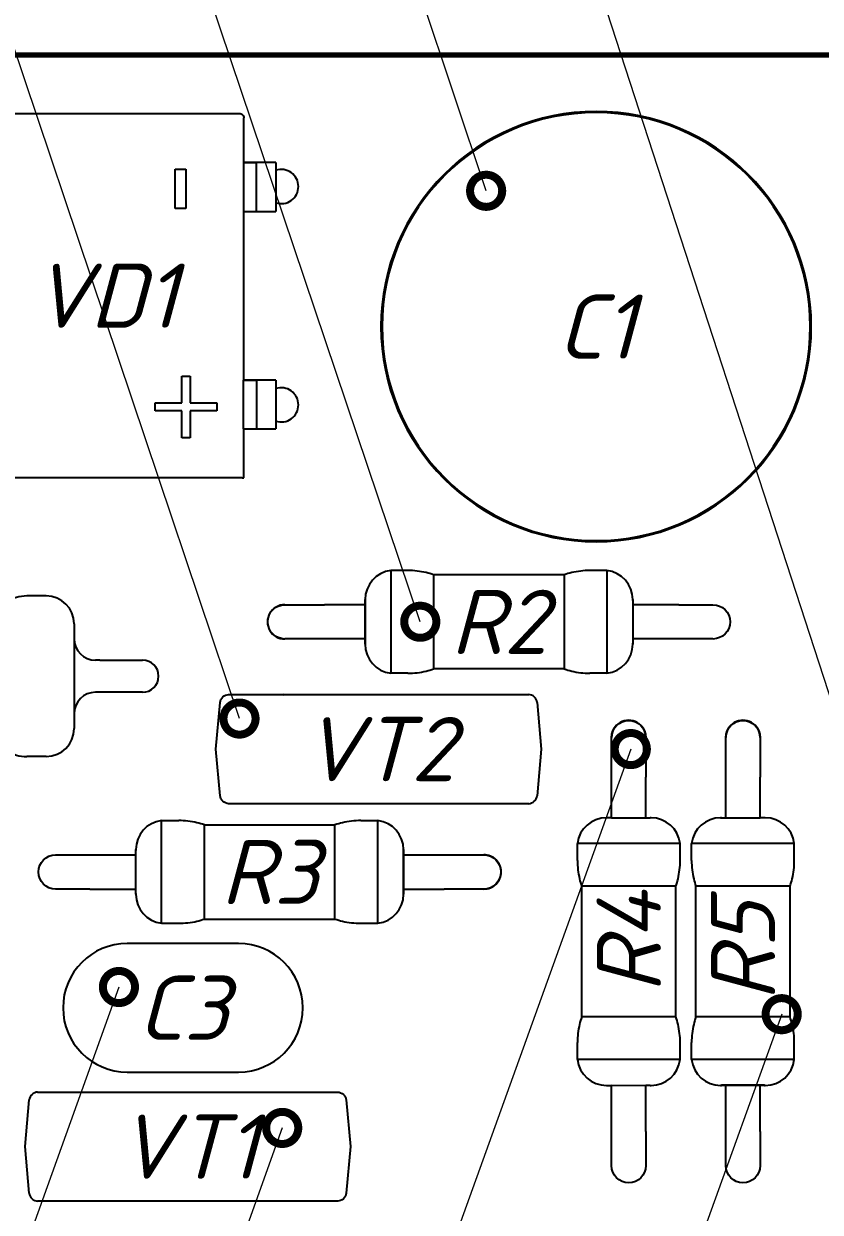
# Model space of a CAD drawing. Header units: millimetres. Extents: x 2470 to 6390, y 1560 to 2814.
# Drawn here: x 4725.1 to 4762.4, y 2410.1 to 2465.7 of the extents above; entities that cross this region are included whole.
import ezdxf
from ezdxf import colors
from ezdxf.entities.mleader import LeaderData, LeaderLine
from ezdxf.math import Vec2, Vec3

# ---------------------------------------------------------------- set-up
doc = ezdxf.new("R2010")
doc.units = ezdxf.units.MM
doc.layers.get('0').update_dxf_attribs({"lineweight": 0})
for name, color, linetype, lineweight in [('Text', 7, 'Continuous', 18), ('Размерные линии', 7, 'Continuous', 15), ('Сплошная толстая основная', 7, 'Continuous', 70), ('Сплошная тонкая', 7, 'Continuous', 30)]:
    doc.layers.add(name, color=color, linetype=linetype, lineweight=lineweight)
doc.styles.add('Main', font='isocpeur.ttf', dxfattribs={"oblique": 15, "height": 3})
doc.dimstyles.new('ISO-25', dxfattribs={"dimtxt": 3, "dimasz": 4, "dimexe": 1.25, "dimexo": 0.625, "dimtad": 1, "dimtoh": 1, "dimtxsty": 'Main', "dimcen": 2.5, "dimclrd": 256, "dimclre": 256, "dimclrt": 256, "dimadec": 0, "dimazin": 0, "dimtol": 1, "dimtm": 0.5, "dimtfac": 1, "dimtmove": 0, "dimatfit": 3, "dimfxl": 1, "dimlwd": -1, "dimlwe": -1, "dimarcsym": 0})

# ---------------------------------------------------------------- blocks, each defined once
blk = doc.blocks.new('*D35')
at = {"layer": 'Defpoints', "color": 0, "lineweight": 18, "transparency": 16777216}
for p in [(4694.896, 2412.13), (4838.896, 2412.13), (4838.896, 2396.098)]:
    blk.add_point(p, dxfattribs=at)
at = {"layer": 'Размерные линии', "transparency": 16777216}
for p, q in [((4694.896, 2411.505), (4694.896, 2394.848)), ((4838.896, 2411.505), (4838.896, 2394.848)), ((4698.896, 2396.098), (4834.896, 2396.098))]:
    blk.add_line(p, q, dxfattribs=at)
at = {"layer": 'Размерные линии', "lineweight": 18, "transparency": 16777216}
for points in [[(4698.896, 2396.764), (4698.896, 2395.431), (4694.896, 2396.098)], [(4834.896, 2396.764), (4834.896, 2395.431), (4838.896, 2396.098)]]:
    blk.add_solid(points, dxfattribs=at)
at = {"layer": 'Размерные линии', "transparency": 16777216, "insert": (4765.633, 2398.223), "char_height": 3, "attachment_point": 5, "style": 'Main'}
blk.add_mtext('72', dxfattribs=at)
blk = doc.blocks.new('_DotSmall')
at = {"color": 0, "linetype": 'ByBlock', "const_width": 0.5}
blk.add_lwpolyline([(-0.0625, 0, 1), (0.0625, 0, 1)], format="xyb", close=True, dxfattribs=at)

msp = doc.modelspace()

# ---------------------------------------------------------------- linework, layer by layer
at = {"layer": 'Сплошная толстая основная', "linetype": 'Continuous'}
msp.add_line((4688.796, 2464.211), (4844.991, 2464.22), dxfattribs=at)
at = {"layer": 'Сплошная тонкая', "linetype": 'Continuous', "lineweight": 25}
for p, q in [((4722.735, 2461.464), (4735.118, 2461.464)), ((4735.118, 2461.464), (4735.226, 2461.464)), ((4735.426, 2459.174), (4735.426, 2461.264)), ((4735.416, 2459.174), (4735.411, 2459.174)), ((4735.411, 2459.174), (4735.411, 2456.894)), ((4735.526, 2459.174), (4735.416, 2459.174)), ((4736.926, 2459.174), (4735.526, 2459.174)), ((4736.926, 2459.174), (4736.926, 2456.894)), ((4732.225, 2458.864), (4732.714, 2458.864)), ((4732.225, 2457.032), (4732.225, 2458.864)), ((4732.714, 2458.864), (4732.714, 2457.032)), ((4732.714, 2457.032), (4732.225, 2457.032)), ((4735.411, 2456.894), (4735.416, 2456.894)), ((4735.416, 2456.894), (4735.526, 2456.894)), ((4735.426, 2449.014), (4735.426, 2456.894)), ((4735.526, 2456.894), (4736.926, 2456.894)), ((4732.537, 2449.195), (4732.917, 2449.195)), ((4732.537, 2447.947), (4732.537, 2449.195)), ((4732.917, 2449.195), (4732.917, 2447.947)), ((4735.416, 2449.014), (4735.411, 2449.014)), ((4735.411, 2446.734), (4735.411, 2449.014)), ((4735.526, 2449.014), (4735.416, 2449.014)), ((4736.926, 2449.014), (4735.526, 2449.014)), ((4736.926, 2449.014), (4736.926, 2446.734)), ((4731.289, 2447.947), (4732.537, 2447.947)), ((4731.289, 2447.567), (4731.289, 2447.947)), ((4732.917, 2447.947), (4734.165, 2447.947)), ((4734.165, 2447.947), (4734.165, 2447.567)), ((4732.537, 2447.567), (4731.289, 2447.567)), ((4732.537, 2446.318), (4732.537, 2447.567)), ((4732.917, 2447.567), (4732.917, 2446.318)), ((4734.165, 2447.567), (4732.917, 2447.567)), ((4735.411, 2446.734), (4735.416, 2446.734)), ((4735.416, 2446.734), (4735.526, 2446.734)), ((4735.426, 2444.444), (4735.426, 2446.734)), ((4735.526, 2446.734), (4736.926, 2446.734)), ((4732.917, 2446.318), (4732.537, 2446.318)), ((4735.349, 2444.444), (4722.704, 2444.444)), ((4735.349, 2444.444), (4735.426, 2444.444)), ((4743.095, 2440.114), (4742.295, 2440.114)), ((4742.295, 2440.114), (4742.295, 2435.314)), ((4752.395, 2440.114), (4751.595, 2440.114)), ((4752.395, 2440.114), (4752.395, 2435.314)), ((4744.795, 2439.914), (4744.295, 2439.914)), ((4744.295, 2439.914), (4744.295, 2435.514)), ((4745.645, 2439.914), (4744.795, 2439.914)), ((4746.495, 2439.914), (4745.645, 2439.914)), ((4747.345, 2439.914), (4746.495, 2439.914)), ((4748.195, 2439.914), (4747.345, 2439.914)), ((4749.045, 2439.914), (4748.195, 2439.914)), ((4749.895, 2439.914), (4749.045, 2439.914)), ((4750.395, 2439.914), (4749.895, 2439.914)), ((4750.395, 2439.914), (4750.395, 2435.514)), ((4726.2, 2438.924), (4725.286, 2438.924)), ((4741.094, 2438.514), (4739.195, 2438.514)), ((4741.094, 2436.67), (4741.094, 2438.757)), ((4741.095, 2438.514), (4741.094, 2438.514)), ((4741.095, 2438.714), (4741.095, 2436.714)), ((4753.595, 2438.757), (4753.595, 2436.67)), ((4753.595, 2438.714), (4753.595, 2436.714)), ((4755.745, 2438.514), (4753.595, 2438.514)), ((4753.595, 2438.514), (4753.595, 2438.514)), ((4727.5, 2437.624), (4727.5, 2432.724)), ((4741.094, 2436.914), (4739.195, 2436.914)), ((4741.095, 2436.914), (4741.094, 2436.914)), ((4755.745, 2436.914), (4753.595, 2436.914)), ((4753.595, 2436.914), (4753.595, 2436.914)), ((4728.7, 2435.924), (4728.5, 2435.924)), ((4743.095, 2435.314), (4742.295, 2435.314)), ((4744.795, 2435.514), (4744.295, 2435.514)), ((4745.645, 2435.514), (4744.795, 2435.514)), ((4746.495, 2435.514), (4745.645, 2435.514)), ((4747.345, 2435.514), (4746.495, 2435.514)), ((4748.195, 2435.514), (4747.345, 2435.514)), ((4749.045, 2435.514), (4748.195, 2435.514)), ((4749.895, 2435.514), (4749.045, 2435.514)), ((4750.395, 2435.514), (4749.895, 2435.514)), ((4752.395, 2435.314), (4751.595, 2435.314)), ((4728.7, 2434.424), (4728.5, 2434.424)), ((4734.128, 2431.772), (4734.319, 2433.954)), ((4734.717, 2434.319), (4748.738, 2434.319)), ((4749.136, 2433.954), (4749.327, 2431.772)), ((4734.319, 2429.584), (4734.128, 2431.765)), ((4749.327, 2431.765), (4749.136, 2429.584)), ((4726.2, 2431.424), (4725.286, 2431.424)), ((4752.612, 2428.559), (4752.612, 2430.459)), ((4754.212, 2428.559), (4754.212, 2430.459)), ((4757.946, 2428.559), (4757.946, 2430.459)), ((4759.546, 2428.559), (4759.546, 2430.459)), ((4748.738, 2429.219), (4734.717, 2429.219)), ((4731.588, 2423.63), (4731.588, 2428.43)), ((4731.588, 2428.43), (4732.388, 2428.43)), ((4740.888, 2428.43), (4741.688, 2428.43)), ((4741.688, 2423.63), (4741.688, 2428.43)), ((4752.612, 2428.559), (4752.612, 2428.559)), ((4754.212, 2428.559), (4754.212, 2428.559)), ((4757.946, 2428.559), (4757.946, 2428.559)), ((4759.546, 2428.559), (4759.546, 2428.559)), ((4733.588, 2423.83), (4733.588, 2428.23)), ((4733.588, 2428.23), (4734.088, 2428.23)), ((4734.088, 2428.23), (4734.938, 2428.23)), ((4734.938, 2428.23), (4735.788, 2428.23)), ((4735.788, 2428.23), (4736.638, 2428.23)), ((4736.638, 2428.23), (4737.488, 2428.23)), ((4737.488, 2428.23), (4738.338, 2428.23)), ((4738.338, 2428.23), (4739.188, 2428.23)), ((4739.188, 2428.23), (4739.688, 2428.23)), ((4739.688, 2423.83), (4739.688, 2428.23)), ((4755.812, 2427.359), (4751.012, 2427.359)), ((4751.012, 2426.559), (4751.012, 2427.359)), ((4755.812, 2426.559), (4755.812, 2427.359)), ((4761.146, 2427.359), (4756.346, 2427.359)), ((4756.346, 2426.559), (4756.346, 2427.359)), ((4761.146, 2426.559), (4761.146, 2427.359)), ((4728.238, 2426.83), (4730.387, 2426.83)), ((4730.387, 2424.986), (4730.387, 2427.073)), ((4730.387, 2426.83), (4730.388, 2426.83)), ((4730.388, 2425.03), (4730.388, 2427.03)), ((4742.888, 2427.073), (4742.888, 2424.986)), ((4742.888, 2425.03), (4742.888, 2427.03)), ((4742.888, 2426.83), (4744.788, 2426.83)), ((4742.888, 2426.83), (4742.888, 2426.83)), ((4728.238, 2425.23), (4730.387, 2425.23)), ((4730.387, 2425.23), (4730.388, 2425.23)), ((4742.888, 2425.23), (4744.788, 2425.23)), ((4742.888, 2425.23), (4742.888, 2425.23)), ((4755.612, 2425.359), (4751.212, 2425.359)), ((4751.212, 2424.859), (4751.212, 2425.359)), ((4755.612, 2424.859), (4755.612, 2425.359)), ((4760.946, 2425.359), (4756.546, 2425.359)), ((4756.546, 2424.859), (4756.546, 2425.359)), ((4760.946, 2424.859), (4760.946, 2425.359)), ((4751.212, 2424.009), (4751.212, 2424.859)), ((4755.612, 2424.009), (4755.612, 2424.859)), ((4756.546, 2424.009), (4756.546, 2424.859)), ((4760.946, 2424.009), (4760.946, 2424.859)), ((4751.212, 2423.159), (4751.212, 2424.009)), ((4755.612, 2423.159), (4755.612, 2424.009)), ((4756.546, 2423.159), (4756.546, 2424.009)), ((4760.946, 2423.159), (4760.946, 2424.009)), ((4731.588, 2423.63), (4732.388, 2423.63)), ((4733.588, 2423.83), (4734.088, 2423.83)), ((4734.088, 2423.83), (4734.938, 2423.83)), ((4734.938, 2423.83), (4735.788, 2423.83)), ((4735.788, 2423.83), (4736.638, 2423.83)), ((4736.638, 2423.83), (4737.488, 2423.83)), ((4737.488, 2423.83), (4738.338, 2423.83)), ((4738.338, 2423.83), (4739.188, 2423.83)), ((4739.188, 2423.83), (4739.688, 2423.83)), ((4740.888, 2423.63), (4741.688, 2423.63)), ((4751.212, 2422.309), (4751.212, 2423.159)), ((4755.612, 2422.309), (4755.612, 2423.159)), ((4756.546, 2422.309), (4756.546, 2423.159)), ((4760.946, 2422.309), (4760.946, 2423.159)), ((4735.185, 2422.684), (4729.985, 2422.684)), ((4751.212, 2421.459), (4751.212, 2422.309)), ((4755.612, 2421.459), (4755.612, 2422.309)), ((4756.546, 2421.459), (4756.546, 2422.309)), ((4760.946, 2421.459), (4760.946, 2422.309)), ((4751.212, 2420.609), (4751.212, 2421.459)), ((4755.612, 2420.609), (4755.612, 2421.459)), ((4756.546, 2420.609), (4756.546, 2421.459)), ((4760.946, 2420.609), (4760.946, 2421.459)), ((4751.212, 2419.759), (4751.212, 2420.609)), ((4755.612, 2419.759), (4755.612, 2420.609)), ((4756.546, 2419.759), (4756.546, 2420.609)), ((4760.946, 2419.759), (4760.946, 2420.609)), ((4751.212, 2419.259), (4751.212, 2419.759)), ((4755.612, 2419.259), (4755.612, 2419.759)), ((4756.546, 2419.259), (4756.546, 2419.759)), ((4760.946, 2419.259), (4760.946, 2419.759)), ((4755.612, 2419.259), (4751.212, 2419.259)), ((4760.946, 2419.259), (4756.546, 2419.259)), ((4751.012, 2417.259), (4751.012, 2418.059)), ((4755.812, 2417.259), (4755.812, 2418.059)), ((4756.346, 2417.259), (4756.346, 2418.059)), ((4761.146, 2417.259), (4761.146, 2418.059)), ((4755.812, 2417.259), (4751.012, 2417.259)), ((4761.146, 2417.259), (4756.346, 2417.259)), ((4729.985, 2416.68), (4735.185, 2416.68)), ((4725.796, 2415.747), (4739.817, 2415.747)), ((4752.612, 2416.058), (4752.612, 2416.059)), ((4752.612, 2413.909), (4752.612, 2416.058)), ((4754.212, 2416.058), (4754.212, 2416.059)), ((4754.212, 2413.909), (4754.212, 2416.058)), ((4759.789, 2416.058), (4757.702, 2416.058)), ((4759.746, 2416.059), (4757.746, 2416.059)), ((4757.946, 2416.058), (4757.946, 2416.059)), ((4757.946, 2413.909), (4757.946, 2416.058)), ((4759.546, 2416.058), (4759.546, 2416.059)), ((4759.546, 2413.909), (4759.546, 2416.058)), ((4725.207, 2413.201), (4725.398, 2415.382)), ((4740.216, 2415.382), (4740.406, 2413.201)), ((4725.398, 2411.013), (4725.207, 2413.194)), ((4740.406, 2413.194), (4740.216, 2411.013)), ((4739.817, 2410.647), (4725.796, 2410.647))]:
    msp.add_line(p, q, dxfattribs=at)
at = {"layer": 'Сплошная тонкая', "lineweight": 25}
for p, q in [((4735.411, 2459.174), (4736.011, 2459.174)), ((4736.011, 2459.174), (4736.011, 2456.894)), ((4735.426, 2449.014), (4736.026, 2449.014)), ((4736.026, 2449.014), (4736.026, 2446.734)), ((4752.612, 2428.559), (4752.412, 2428.559)), ((4752.612, 2428.559), (4754.212, 2428.559)), ((4754.212, 2428.559), (4754.412, 2428.559)), ((4757.702, 2428.559), (4757.946, 2428.559)), ((4757.946, 2428.559), (4759.546, 2428.559)), ((4759.746, 2428.559), (4759.546, 2428.559)), ((4752.368, 2416.058), (4752.612, 2416.058)), ((4752.612, 2416.059), (4754.212, 2416.058)), ((4754.212, 2416.059), (4754.412, 2416.059))]:
    msp.add_line(p, q, dxfattribs=at)
at = {"layer": 'Сплошная тонкая', "linetype": 'Continuous', "lineweight": 25}
for centre, radius, start, end in [((4751.888, 2451.51), 10.051, 0, 180), ((4751.888, 2451.51), 10, 0, 180), ((4751.888, 2451.51), 10, 0, 180), ((4737.181, 2458.054), 0.8, 0, 108.5877), ((4737.181, 2458.054), 0.8, 251.4123, 0), ((4751.888, 2451.51), 10.051, 180, 0), ((4751.888, 2451.51), 10, 180, 270), ((4751.888, 2451.51), 10, 270, 0), ((4737.181, 2447.854), 0.8, 0, 108.5877), ((4737.181, 2447.854), 0.8, 251.4123, 0), ((4742.461, 2438.757), 1.367, 96.9744, 179.9998), ((4743.095, 2436.414), 3.7, 76.7188, 90), ((4743.095, 2436.414), 3.7, 71.0754, 76.7188), ((4751.595, 2436.414), 3.7, 103.2812, 108.9247), ((4751.595, 2436.414), 3.7, 90, 103.2812), ((4752.229, 2438.757), 1.367, 0.0002, 83.0256), ((4725.286, 2437.128), 1.795, 90, 121.0285), ((4726.2, 2437.624), 1.3, 0, 90), ((4737.335, 2437.714), 0.8, 89.6554, 270.3534), ((4742.461, 2438.757), 1.367, 179.9998, 181.8231), ((4752.229, 2438.757), 1.367, 358.177, 0.0002), ((4728.5, 2436.924), 1, 180, 270), ((4742.461, 2436.67), 1.367, 178.177, 180.0002), ((4752.229, 2436.67), 1.367, 359.9998, 1.8231), ((4757.335, 2437.714), 0.8, 269.8522, 270.1478), ((4742.461, 2436.67), 1.367, 180.0002, 263.0256), ((4752.229, 2436.67), 1.367, 276.9744, 359.9998), ((4730.7, 2435.174), 0.75, 0, 90), ((4730.7, 2435.174), 0.75, 270, 0), ((4743.095, 2439.014), 3.7, 270, 283.2812), ((4743.095, 2439.014), 3.7, 283.2812, 288.9247), ((4751.595, 2439.014), 3.7, 251.0754, 256.7188), ((4751.595, 2439.014), 3.7, 256.7188, 270), ((4728.5, 2433.424), 1, 90, 180), ((4737.286, 2434.279), 0.04, 0, 90), ((4753.412, 2432.319), 0.8, 0, 180.3298), ((4758.746, 2432.319), 0.8, 0, 180.3277), ((4726.2, 2432.724), 1.3, 270, 0), ((4753.412, 2432.319), 0.8, 359.6314, 360), ((4758.746, 2432.319), 0.8, 359.6293, 0), ((4725.286, 2433.219), 1.795, 238.9716, 270), ((4734.168, 2431.769), 0.04, 175, 185), ((4749.287, 2431.769), 0.04, 0, 5), ((4749.287, 2431.769), 0.04, 355, 0), ((4731.753, 2427.073), 1.367, 96.9744, 179.9998), ((4732.388, 2424.73), 3.7, 76.7188, 90), ((4740.888, 2424.73), 3.7, 90, 103.2812), ((4741.522, 2427.073), 1.367, 0.0002, 83.0256), ((4752.368, 2427.193), 1.367, 90.0002, 173.0256), ((4752.368, 2427.193), 1.367, 88.177, 90.0002), ((4754.455, 2427.193), 1.367, 89.9998, 91.823), ((4754.455, 2427.193), 1.367, 6.9744, 89.9998), ((4757.702, 2427.193), 1.367, 90.0002, 173.0256), ((4757.702, 2427.193), 1.367, 88.177, 90.0002), ((4759.789, 2427.193), 1.367, 89.9998, 91.823), ((4759.789, 2427.193), 1.367, 6.9744, 89.9998), ((4732.388, 2424.73), 3.7, 71.0754, 76.7188), ((4740.888, 2424.73), 3.7, 103.2812, 108.9246), ((4726.648, 2426.03), 0.8, 89.8036, 90.1964), ((4731.753, 2427.073), 1.367, 179.9998, 181.8231), ((4741.522, 2427.073), 1.367, 358.177, 0.0002), ((4746.648, 2426.03), 0.8, 0, 90.3749), ((4754.712, 2426.559), 3.7, 180, 193.2812), ((4752.112, 2426.559), 3.7, 346.7188, 0), ((4760.046, 2426.559), 3.7, 180, 193.2812), ((4757.446, 2426.559), 3.7, 346.7188, 0), ((4746.648, 2426.03), 0.8, 269.6773, 0), ((4754.712, 2426.559), 3.7, 193.2812, 198.9246), ((4752.112, 2426.559), 3.7, 341.0754, 346.7188), ((4760.046, 2426.559), 3.7, 193.2812, 198.9246), ((4757.446, 2426.559), 3.7, 341.0754, 346.7188), ((4731.753, 2424.986), 1.367, 178.177, 180.0002), ((4741.522, 2424.986), 1.367, 359.9998, 1.8231), ((4731.753, 2424.986), 1.367, 180.0002, 263.0256), ((4741.522, 2424.986), 1.367, 276.9744, 359.9998), ((4732.388, 2427.33), 3.7, 270, 283.2812), ((4732.388, 2427.33), 3.7, 283.2812, 288.9246), ((4740.888, 2427.33), 3.7, 251.0754, 256.7188), ((4740.888, 2427.33), 3.7, 256.7188, 270), ((4729.985, 2419.682), 3.002, 90, 270), ((4735.185, 2419.682), 3.002, 0, 90), ((4735.185, 2419.682), 3.002, 270, 0), ((4754.712, 2418.059), 3.7, 166.7188, 180), ((4754.712, 2418.059), 3.7, 161.0754, 166.7188), ((4752.112, 2418.059), 3.7, 13.2812, 18.9246), ((4752.112, 2418.059), 3.7, 0, 13.2812), ((4760.046, 2418.059), 3.7, 166.7188, 180), ((4760.046, 2418.059), 3.7, 161.0754, 166.7188), ((4757.446, 2418.059), 3.7, 13.2812, 18.9246), ((4757.446, 2418.059), 3.7, 0, 13.2812), ((4752.368, 2417.425), 1.367, 186.9744, 269.9998), ((4754.455, 2417.425), 1.367, 270.0002, 353.0256), ((4757.702, 2417.425), 1.367, 186.9744, 269.9998), ((4759.789, 2417.425), 1.367, 270.0002, 353.0256), ((4752.368, 2417.425), 1.367, 269.9998, 271.823), ((4754.455, 2417.425), 1.367, 268.177, 270.0002), ((4757.702, 2417.425), 1.367, 269.9998, 271.823), ((4759.789, 2417.425), 1.367, 268.177, 270.0002), ((4725.247, 2413.197), 0.04, 175, 180), ((4725.247, 2413.197), 0.04, 180, 185), ((4740.367, 2413.197), 0.04, 355, 5)]:
    msp.add_arc(centre, radius, start, end, dxfattribs=at)
at = {"layer": 'Сплошная тонкая', "linetype": 'Continuous', "lineweight": 25, "extrusion": (0, 0, -1)}
for centre, major_axis, ratio, start_param, end_param in [((4735.226, 2461.264), (-0.2, 0), 0.999086, 1.570796, 3.141593), ((4737.345, 2437.714), (-0.566, -0.566), 1, -5.497806, -3.92701), ((4757.345, 2437.714), (0.566, -0.566), 1, -2.356189, -0.785393), ((4737.345, 2437.714), (-0.566, -0.566), 1, -0.785417, 0.785379), ((4757.345, 2437.714), (0.566, -0.566), 1, -0.785393, 0.785403), ((4728.7, 2434.424), (2, 0), 0, 0, 1.570796), ((4753.412, 2432.309), (-0.566, 0.566), 1, -0.785417, 0.785379), ((4753.412, 2432.309), (-0.566, 0.566), 1, -5.497806, -3.92701), ((4758.746, 2432.309), (-0.566, 0.566), 1, -0.785417, 0.785379), ((4758.746, 2432.309), (-0.566, 0.566), 1, -5.497806, -3.92701), ((4726.638, 2426.03), (-0.566, 0.566), 1, -0.785393, 0.785403), ((4746.638, 2426.03), (0.566, 0.566), 1, -0.785417, 0.785379), ((4726.638, 2426.03), (-0.566, 0.566), 1, -2.356189, -0.785393), ((4746.638, 2426.03), (0.566, 0.566), 1, -5.497806, -3.92701), ((4753.412, 2412.309), (-0.566, -0.566), 1, -0.785393, 0.785403), ((4753.412, 2412.309), (-0.566, -0.566), 1, -2.356189, -0.785393), ((4758.746, 2412.309), (-0.566, -0.566), 1, -0.785393, 0.785403), ((4758.746, 2412.309), (-0.566, -0.566), 1, -2.356189, -0.785393)]:
    msp.add_ellipse(centre, major_axis=major_axis, ratio=ratio, start_param=start_param, end_param=end_param, dxfattribs=at)
at = {"layer": 'Сплошная тонкая', "linetype": 'Continuous', "lineweight": 25}
msp.add_ellipse((4728.7, 2435.924), major_axis=(2, 0), ratio=0, start_param=-1.570796, end_param=0, dxfattribs=at)
for points, knots in [([(4737.345, 2438.514), (4737.355, 2438.514), (4737.366, 2438.514), (4737.382, 2438.514), (4737.388, 2438.514), (4737.398, 2438.514), (4737.402, 2438.514), (4737.408, 2438.514), (4737.41, 2438.514), (4737.414, 2438.514), (4737.416, 2438.514), (4737.418, 2438.514), (4737.419, 2438.514), (4737.421, 2438.514), (4737.422, 2438.514), (4737.423, 2438.514), (4737.423, 2438.514), (4737.424, 2438.514), (4737.424, 2438.514), (4737.425, 2438.514), (4737.425, 2438.514), (4737.425, 2438.514), (4737.425, 2438.514), (4737.426, 2438.514), (4737.426, 2438.514), (4737.426, 2438.514), (4737.426, 2438.514), (4737.426, 2438.514), (4737.426, 2438.514), (4737.426, 2438.514), (4737.426, 2438.514), (4737.426, 2438.514), (4737.426, 2438.514), (4737.426, 2438.514), (4737.426, 2438.514), (4737.426, 2438.514), (4737.426, 2438.514), (4737.426, 2438.514), (4737.426, 2438.514), (4737.426, 2438.514), (4737.426, 2438.514), (4737.426, 2438.514)], [0, 0, 0, 0, 0.03468599, 0.03468599, 0.05358189, 0.05358189, 0.06505289, 0.06505289, 0.07233859, 0.07233859, 0.07706911, 0.07706911, 0.08017721, 0.08017721, 0.08223332, 0.08223332, 0.08359912, 0.08359912, 0.0845087, 0.0845087, 0.08511545, 0.08511545, 0.08552062, 0.08552062, 0.08579137, 0.08579137, 0.08597238, 0.08597238, 0.08609343, 0.08609343, 0.0861744, 0.0861744, 0.08622856, 0.08622856, 0.0862648, 0.0862648, 0.08628905, 0.08628905, 0.08630527, 0.08630527, 0.08631612, 0.08631612, 0.08631612, 0.08631612]), ([(4737.426, 2438.514), (4737.461, 2438.514), (4737.492, 2438.514), (4737.644, 2438.514), (4737.786, 2438.514), (4738.143, 2438.514), (4738.373, 2438.514), (4738.8, 2438.514), (4739, 2438.514), (4739.195, 2438.514)], [0, 0, 0, 0, 0.091942, 0.091942, 0.380014, 0.380014, 0.740138, 0.740138, 1.033503, 1.033503, 1.033503, 1.033503]), ([(4755.745, 2438.514), (4755.895, 2438.514), (4756.047, 2438.514), (4756.355, 2438.514), (4756.512, 2438.514), (4756.701, 2438.514), (4756.743, 2438.514), (4756.86, 2438.514), (4756.931, 2438.514), (4757.138, 2438.514), (4757.254, 2438.514), (4757.345, 2438.514)], [0, 0, 0, 0, 0.2259545, 0.2259545, 0.4783027, 0.4783027, 0.5548759, 0.5548759, 0.6930296, 0.6930296, 0.9897765, 0.9897765, 0.9897765, 0.9897765]), ([(4739.195, 2436.914), (4739.031, 2436.914), (4738.865, 2436.914), (4738.536, 2436.914), (4738.371, 2436.914), (4738.065, 2436.914), (4737.92, 2436.914), (4737.605, 2436.914), (4737.456, 2436.914), (4737.345, 2436.914)], [0, 0, 0, 0, 0.245898, 0.245898, 0.498575, 0.498575, 0.751048, 0.751048, 1.119793, 1.119793, 1.119793, 1.119793]), ([(4757.345, 2436.914), (4757.297, 2436.914), (4757.244, 2436.914), (4757.105, 2436.914), (4757.018, 2436.914), (4756.825, 2436.914), (4756.72, 2436.914), (4756.497, 2436.914), (4756.378, 2436.914), (4756.092, 2436.914), (4755.917, 2436.914), (4755.745, 2436.914)], [0, 0, 0, 0, 0.1573034, 0.1573034, 0.3487737, 0.3487737, 0.5401544, 0.5401544, 0.7314985, 0.7314985, 0.9905017, 0.9905017, 0.9905017, 0.9905017]), ([(4752.612, 2430.459), (4752.612, 2430.622), (4752.612, 2430.788), (4752.612, 2431.117), (4752.612, 2431.282), (4752.612, 2431.589), (4752.612, 2431.734), (4752.612, 2432.048), (4752.612, 2432.197), (4752.612, 2432.309)], [0, 0, 0, 0, 0.245898, 0.245898, 0.498575, 0.498575, 0.751048, 0.751048, 1.119793, 1.119793, 1.119793, 1.119793]), ([(4754.212, 2432.309), (4754.212, 2432.298), (4754.212, 2432.288), (4754.212, 2432.271), (4754.212, 2432.265), (4754.212, 2432.256), (4754.212, 2432.252), (4754.212, 2432.246), (4754.212, 2432.243), (4754.212, 2432.239), (4754.212, 2432.238), (4754.212, 2432.235), (4754.212, 2432.234), (4754.212, 2432.233), (4754.212, 2432.232), (4754.212, 2432.231), (4754.212, 2432.23), (4754.212, 2432.229), (4754.212, 2432.229), (4754.212, 2432.229), (4754.212, 2432.228), (4754.212, 2432.228), (4754.212, 2432.228), (4754.212, 2432.228), (4754.212, 2432.228), (4754.212, 2432.228), (4754.212, 2432.227), (4754.212, 2432.227), (4754.212, 2432.227), (4754.212, 2432.227), (4754.212, 2432.227), (4754.212, 2432.227), (4754.212, 2432.227), (4754.212, 2432.227), (4754.212, 2432.227), (4754.212, 2432.227), (4754.212, 2432.227), (4754.212, 2432.227), (4754.212, 2432.227), (4754.212, 2432.227), (4754.212, 2432.227), (4754.212, 2432.227)], [0, 0, 0, 0, 0.03468599, 0.03468599, 0.05358189, 0.05358189, 0.06505289, 0.06505289, 0.07233859, 0.07233859, 0.07706911, 0.07706911, 0.08017721, 0.08017721, 0.08223332, 0.08223332, 0.08359912, 0.08359912, 0.0845087, 0.0845087, 0.08511545, 0.08511545, 0.08552062, 0.08552062, 0.08579137, 0.08579137, 0.08597238, 0.08597238, 0.08609343, 0.08609343, 0.0861744, 0.0861744, 0.08622856, 0.08622856, 0.0862648, 0.0862648, 0.08628905, 0.08628905, 0.08630527, 0.08630527, 0.08631612, 0.08631612, 0.08631612, 0.08631612]), ([(4757.946, 2430.459), (4757.946, 2430.622), (4757.946, 2430.788), (4757.946, 2431.117), (4757.946, 2431.282), (4757.946, 2431.589), (4757.946, 2431.734), (4757.946, 2432.048), (4757.946, 2432.197), (4757.946, 2432.309)], [0, 0, 0, 0, 0.245898, 0.245898, 0.498575, 0.498575, 0.751048, 0.751048, 1.119793, 1.119793, 1.119793, 1.119793]), ([(4759.546, 2432.309), (4759.546, 2432.298), (4759.546, 2432.288), (4759.546, 2432.271), (4759.546, 2432.265), (4759.546, 2432.256), (4759.546, 2432.252), (4759.546, 2432.246), (4759.546, 2432.243), (4759.546, 2432.239), (4759.546, 2432.238), (4759.546, 2432.235), (4759.546, 2432.234), (4759.546, 2432.233), (4759.546, 2432.232), (4759.546, 2432.231), (4759.546, 2432.23), (4759.546, 2432.229), (4759.546, 2432.229), (4759.546, 2432.229), (4759.546, 2432.228), (4759.546, 2432.228), (4759.546, 2432.228), (4759.546, 2432.228), (4759.546, 2432.228), (4759.546, 2432.228), (4759.546, 2432.227), (4759.546, 2432.227), (4759.546, 2432.227), (4759.546, 2432.227), (4759.546, 2432.227), (4759.546, 2432.227), (4759.546, 2432.227), (4759.546, 2432.227), (4759.546, 2432.227), (4759.546, 2432.227), (4759.546, 2432.227), (4759.546, 2432.227), (4759.546, 2432.227), (4759.546, 2432.227), (4759.546, 2432.227), (4759.546, 2432.227)], [0, 0, 0, 0, 0.03468599, 0.03468599, 0.05358189, 0.05358189, 0.06505289, 0.06505289, 0.07233859, 0.07233859, 0.07706911, 0.07706911, 0.08017721, 0.08017721, 0.08223332, 0.08223332, 0.08359912, 0.08359912, 0.0845087, 0.0845087, 0.08511545, 0.08511545, 0.08552062, 0.08552062, 0.08579137, 0.08579137, 0.08597238, 0.08597238, 0.08609343, 0.08609343, 0.0861744, 0.0861744, 0.08622856, 0.08622856, 0.0862648, 0.0862648, 0.08628905, 0.08628905, 0.08630527, 0.08630527, 0.08631612, 0.08631612, 0.08631612, 0.08631612]), ([(4754.212, 2432.227), (4754.212, 2432.193), (4754.212, 2432.161), (4754.212, 2432.009), (4754.212, 2431.867), (4754.212, 2431.511), (4754.212, 2431.281), (4754.212, 2430.853), (4754.212, 2430.654), (4754.212, 2430.459)], [0, 0, 0, 0, 0.091942, 0.091942, 0.380014, 0.380014, 0.740138, 0.740138, 1.033503, 1.033503, 1.033503, 1.033503]), ([(4759.546, 2432.227), (4759.546, 2432.193), (4759.546, 2432.161), (4759.546, 2432.009), (4759.546, 2431.867), (4759.546, 2431.511), (4759.546, 2431.281), (4759.546, 2430.853), (4759.546, 2430.654), (4759.546, 2430.459)], [0, 0, 0, 0, 0.091942, 0.091942, 0.380014, 0.380014, 0.740138, 0.740138, 1.033503, 1.033503, 1.033503, 1.033503]), ([(4726.638, 2426.83), (4726.685, 2426.83), (4726.739, 2426.83), (4726.877, 2426.83), (4726.964, 2426.83), (4727.157, 2426.83), (4727.263, 2426.83), (4727.486, 2426.83), (4727.604, 2426.83), (4727.89, 2426.83), (4728.065, 2426.83), (4728.238, 2426.83)], [0, 0, 0, 0, 0.1573034, 0.1573034, 0.3487737, 0.3487737, 0.5401544, 0.5401544, 0.7314985, 0.7314985, 0.9905017, 0.9905017, 0.9905017, 0.9905017]), ([(4744.788, 2426.83), (4744.951, 2426.83), (4745.117, 2426.83), (4745.446, 2426.83), (4745.611, 2426.83), (4745.918, 2426.83), (4746.062, 2426.83), (4746.377, 2426.83), (4746.526, 2426.83), (4746.638, 2426.83)], [0, 0, 0, 0, 0.245898, 0.245898, 0.498575, 0.498575, 0.751048, 0.751048, 1.119793, 1.119793, 1.119793, 1.119793]), ([(4728.238, 2425.23), (4728.087, 2425.23), (4727.935, 2425.23), (4727.627, 2425.23), (4727.47, 2425.23), (4727.282, 2425.23), (4727.239, 2425.23), (4727.123, 2425.23), (4727.051, 2425.23), (4726.844, 2425.23), (4726.728, 2425.23), (4726.638, 2425.23)], [0, 0, 0, 0, 0.2259545, 0.2259545, 0.4783027, 0.4783027, 0.5548759, 0.5548759, 0.6930296, 0.6930296, 0.9897765, 0.9897765, 0.9897765, 0.9897765]), ([(4746.556, 2425.23), (4746.522, 2425.23), (4746.49, 2425.23), (4746.338, 2425.23), (4746.196, 2425.23), (4745.84, 2425.23), (4745.609, 2425.23), (4745.182, 2425.23), (4744.983, 2425.23), (4744.788, 2425.23)], [0, 0, 0, 0, 0.091942, 0.091942, 0.380014, 0.380014, 0.740138, 0.740138, 1.033503, 1.033503, 1.033503, 1.033503]), ([(4746.638, 2425.23), (4746.627, 2425.23), (4746.617, 2425.23), (4746.6, 2425.23), (4746.594, 2425.23), (4746.584, 2425.23), (4746.581, 2425.23), (4746.575, 2425.23), (4746.572, 2425.23), (4746.568, 2425.23), (4746.567, 2425.23), (4746.564, 2425.23), (4746.563, 2425.23), (4746.561, 2425.23), (4746.561, 2425.23), (4746.559, 2425.23), (4746.559, 2425.23), (4746.558, 2425.23), (4746.558, 2425.23), (4746.557, 2425.23), (4746.557, 2425.23), (4746.557, 2425.23), (4746.557, 2425.23), (4746.557, 2425.23), (4746.556, 2425.23), (4746.556, 2425.23), (4746.556, 2425.23), (4746.556, 2425.23), (4746.556, 2425.23), (4746.556, 2425.23), (4746.556, 2425.23), (4746.556, 2425.23), (4746.556, 2425.23), (4746.556, 2425.23), (4746.556, 2425.23), (4746.556, 2425.23), (4746.556, 2425.23), (4746.556, 2425.23), (4746.556, 2425.23), (4746.556, 2425.23), (4746.556, 2425.23), (4746.556, 2425.23)], [0, 0, 0, 0, 0.03468599, 0.03468599, 0.05358189, 0.05358189, 0.06505289, 0.06505289, 0.07233859, 0.07233859, 0.07706911, 0.07706911, 0.08017721, 0.08017721, 0.08223332, 0.08223332, 0.08359912, 0.08359912, 0.0845087, 0.0845087, 0.08511545, 0.08511545, 0.08552062, 0.08552062, 0.08579137, 0.08579137, 0.08597238, 0.08597238, 0.08609343, 0.08609343, 0.0861744, 0.0861744, 0.08622856, 0.08622856, 0.0862648, 0.0862648, 0.08628905, 0.08628905, 0.08630527, 0.08630527, 0.08631612, 0.08631612, 0.08631612, 0.08631612]), ([(4752.612, 2412.309), (4752.612, 2412.357), (4752.612, 2412.41), (4752.612, 2412.548), (4752.612, 2412.636), (4752.612, 2412.828), (4752.612, 2412.934), (4752.612, 2413.157), (4752.612, 2413.275), (4752.612, 2413.561), (4752.612, 2413.736), (4752.612, 2413.909)], [0, 0, 0, 0, 0.1573034, 0.1573034, 0.3487737, 0.3487737, 0.5401544, 0.5401544, 0.7314985, 0.7314985, 0.9905017, 0.9905017, 0.9905017, 0.9905017]), ([(4754.212, 2413.909), (4754.212, 2413.758), (4754.212, 2413.606), (4754.212, 2413.298), (4754.212, 2413.141), (4754.212, 2412.953), (4754.212, 2412.91), (4754.212, 2412.794), (4754.212, 2412.723), (4754.212, 2412.515), (4754.212, 2412.399), (4754.212, 2412.309)], [0, 0, 0, 0, 0.2259545, 0.2259545, 0.4783027, 0.4783027, 0.5548759, 0.5548759, 0.6930296, 0.6930296, 0.9897765, 0.9897765, 0.9897765, 0.9897765]), ([(4757.946, 2412.309), (4757.946, 2412.357), (4757.946, 2412.41), (4757.946, 2412.548), (4757.946, 2412.636), (4757.946, 2412.828), (4757.946, 2412.934), (4757.946, 2413.157), (4757.946, 2413.275), (4757.946, 2413.561), (4757.946, 2413.736), (4757.946, 2413.909)], [0, 0, 0, 0, 0.1573034, 0.1573034, 0.3487737, 0.3487737, 0.5401544, 0.5401544, 0.7314985, 0.7314985, 0.9905017, 0.9905017, 0.9905017, 0.9905017]), ([(4759.546, 2413.909), (4759.546, 2413.758), (4759.546, 2413.606), (4759.546, 2413.298), (4759.546, 2413.141), (4759.546, 2412.953), (4759.546, 2412.91), (4759.546, 2412.794), (4759.546, 2412.723), (4759.546, 2412.515), (4759.546, 2412.399), (4759.546, 2412.309)], [0, 0, 0, 0, 0.2259545, 0.2259545, 0.4783027, 0.4783027, 0.5548759, 0.5548759, 0.6930296, 0.6930296, 0.9897765, 0.9897765, 0.9897765, 0.9897765])]:
    msp.add_open_spline(points, degree=3, knots=knots, dxfattribs=at)
for points in [[(4734.319, 2433.954), (4734.334, 2434.133), (4734.537, 2434.319), (4734.717, 2434.319)], [(4749.136, 2433.954), (4749.121, 2434.133), (4748.918, 2434.319), (4748.738, 2434.319)], [(4734.717, 2429.219), (4734.537, 2429.219), (4734.334, 2429.405), (4734.319, 2429.584)], [(4748.738, 2429.219), (4748.918, 2429.219), (4749.121, 2429.405), (4749.136, 2429.584)], [(4725.796, 2415.747), (4725.616, 2415.747), (4725.414, 2415.562), (4725.398, 2415.382)], [(4739.817, 2415.747), (4739.997, 2415.747), (4740.2, 2415.562), (4740.216, 2415.382)], [(4725.398, 2411.013), (4725.414, 2410.833), (4725.616, 2410.647), (4725.796, 2410.647)], [(4740.216, 2411.013), (4740.2, 2410.833), (4739.997, 2410.647), (4739.817, 2410.647)]]:
    msp.add_open_spline(points, degree=3, dxfattribs=at)

# ---------------------------------------------------------------- texts
at = {"layer": 'Text', "char_height": 3, "attachment_point": 5, "style": 'Main'}
for s, width, insert in [('\\pxqc;VD1', 12.69162, (4728.926, 2452.954)), ('\\pxqc;C1', 7.07107, (4751.888, 2451.51)), ('\\pxqc;R2', 6.1, (4747.345, 2437.714)), ('\\pxqc;VT2', 14.02074, (4741.727, 2431.769)), ('\\pxqc;R3', 6.1, (4736.638, 2426.03)), ('\\pxqc;C3', 5.2, (4732.585, 2419.682)), ('\\pxqc;VT1', 14.02074, (4732.807, 2413.197))]:
    msp.add_mtext_dynamic_manual_height_columns(s, width=width, gutter_width=15, heights=[0], dxfattribs=dict(at, insert=insert))
at = {"layer": 'Text', "char_height": 3, "attachment_point": 5, "rotation": 90, "style": 'Main'}
for s, insert in [('\\pxqc;R4', (4753.412, 2422.734)), ('\\pxqc;R5', (4758.746, 2422.309))]:
    msp.add_mtext_dynamic_manual_height_columns(s, width=4.4, gutter_width=15, heights=[0], dxfattribs=dict(at, insert=insert))

# ---------------------------------------------------------------- dimensions: what is measured, and where the dimension line sits
at = {"layer": 'Размерные линии'}
dim = msp.add_linear_dim(base=(4838.896, 2396.098), p1=(4694.896, 2412.13), p2=(4838.896, 2412.13), text='72', dimstyle='ISO-25', dxfattribs=at)
dim.commit()
dim.dimension.update_dxf_attribs({"geometry": '*D35', "text_midpoint": (4765.633, 2396.098), "dimtype": 160})

# ---------------------------------------------------------------- leaders
ml = msp.add_multileader_mtext('Standard', dxfattribs=at)
ml.set_content('4', color=256, style='Main')
ml.set_leader_properties(color=256, linetype='ByLayer', lineweight=-1)
ml.set_arrow_properties(name='DOTSMALL')
ml.build(insert=Vec2(0, 0))
ml.multileader.update_dxf_attribs({"text_left_attachment_type": 6, "text_right_attachment_type": 6, "text_top_attachment_type": 10, "dogleg_length": 1, "arrow_head_size": 3})
ctx = ml.context
ctx.base_point, ctx.char_height, ctx.arrow_head_size, ctx.plane_origin = Vec3(4713.572, 2475), 3, 3, Vec3(4726.175, 2460)
ctx.left_attachment, ctx.right_attachment, ctx.bottom_attachment = 6, 6, 10
notes = []
notes.append((ctx, [(0, (1, 1, 0), (4721.175, 2475), (-1, 0), 1, [(0, [(4735.228, 2433.196)], 0, [])])]))
ctx.mtext.insert, ctx.mtext.flow_direction = Vec3(4715.572, 2478.6), 5
ml = msp.add_multileader_mtext('Standard', dxfattribs=at)
ml.set_content('5', color=256, style='Main')
ml.set_leader_properties(color=256, linetype='ByLayer', lineweight=-1)
ml.set_arrow_properties(name='DOTSMALL')
ml.build(insert=Vec2(0, 0))
ml.multileader.update_dxf_attribs({"text_left_attachment_type": 6, "text_right_attachment_type": 6, "text_top_attachment_type": 10, "dogleg_length": 1, "arrow_head_size": 3})
ctx = ml.context
ctx.base_point, ctx.char_height, ctx.arrow_head_size, ctx.plane_origin = Vec3(4723.809, 2475), 3, 3, Vec3(4736.113, 2460)
ctx.left_attachment, ctx.right_attachment, ctx.bottom_attachment = 6, 6, 10
notes.append((ctx, [(0, (1, 1, 0), (4731.113, 2475), (-1, 0), 1, [(0, [(4743.673, 2437.719)], 0, [])])]))
ctx.mtext.insert, ctx.mtext.flow_direction = Vec3(4725.809, 2478.6), 5
ml = msp.add_multileader_mtext('Standard', dxfattribs=at)
ml.set_content('6', color=256, style='Main')
ml.set_leader_properties(color=256, linetype='ByLayer', lineweight=-1)
ml.set_arrow_properties(name='DOTSMALL')
ml.build(insert=Vec2(0, 0))
ml.multileader.update_dxf_attribs({"text_left_attachment_type": 6, "text_right_attachment_type": 6, "text_top_attachment_type": 10, "dogleg_length": 1, "arrow_head_size": 3})
ctx = ml.context
ctx.base_point, ctx.char_height, ctx.arrow_head_size, ctx.plane_origin = Vec3(4733.727, 2475), 3, 3, Vec3(4746.031, 2460)
ctx.left_attachment, ctx.right_attachment, ctx.bottom_attachment = 6, 6, 10
notes.append((ctx, [(0, (1, 1, 0), (4741.031, 2475), (-1, 0), 1, [(0, [(4746.749, 2457.855)], 0, [])])]))
ctx.mtext.insert, ctx.mtext.flow_direction = Vec3(4735.727, 2478.6), 5
ml = msp.add_multileader_mtext('Standard', dxfattribs=at)
ml.set_content('7', color=256, style='Main')
ml.set_leader_properties(color=256, linetype='ByLayer', lineweight=-1)
ml.set_arrow_properties(name='DOTSMALL')
ml.build(insert=Vec2(0, 0))
ml.multileader.update_dxf_attribs({"text_left_attachment_type": 6, "text_right_attachment_type": 6, "text_top_attachment_type": 10, "dogleg_length": 1, "arrow_head_size": 3})
ctx = ml.context
ctx.base_point, ctx.char_height, ctx.arrow_head_size, ctx.plane_origin = Vec3(4742.255, 2475), 3, 3, Vec3(4754.559, 2460)
ctx.left_attachment, ctx.right_attachment, ctx.bottom_attachment = 6, 6, 10
notes.append((ctx, [(0, (1, 1, 0), (4749.559, 2475), (-1, 0), 1, [(0, [(4766.225, 2423.705)], 0, [])])]))
ctx.mtext.insert, ctx.mtext.flow_direction = Vec3(4744.255, 2478.6), 5
ml = msp.add_multileader_mtext('Standard', dxfattribs=at)
ml.set_content('8', color=256, style='Main')
ml.set_leader_properties(color=256, linetype='ByLayer', lineweight=-1)
ml.set_arrow_properties(name='DOTSMALL')
ml.build(insert=Vec2(0, 0))
ml.multileader.update_dxf_attribs({"text_left_attachment_type": 6, "text_right_attachment_type": 6, "text_top_attachment_type": 10, "dogleg_length": 1, "arrow_head_size": 3})
ctx = ml.context
ctx.base_point, ctx.char_height, ctx.arrow_head_size, ctx.plane_origin = Vec3(4754.517, 2475), 3, 3, Vec3(4766.82, 2460)
ctx.left_attachment, ctx.right_attachment, ctx.bottom_attachment = 6, 6, 10
notes.append((ctx, [(0, (1, 1, 0), (4761.82, 2475), (-1, 0), 1, [(0, [(4780.638, 2417.209)], 0, [])])]))
ctx.mtext.insert, ctx.mtext.flow_direction = Vec3(4756.517, 2478.6), 5
ml = msp.add_multileader_mtext('Standard', dxfattribs=at)
ml.set_content('18', color=256, style='Main')
ml.set_leader_properties(color=256, linetype='ByLayer', lineweight=-1)
ml.set_arrow_properties(name='DOTSMALL')
ml.build(insert=Vec2(0, 0))
ml.multileader.update_dxf_attribs({"text_left_attachment_type": 6, "text_right_attachment_type": 6, "text_top_attachment_type": 10, "dogleg_length": 1, "arrow_head_size": 3})
ctx = ml.context
ctx.base_point, ctx.char_height, ctx.arrow_head_size, ctx.plane_origin = Vec3(4726.071, 2380), 3, 3, Vec3(4748.567, 2418.017)
ctx.left_attachment, ctx.right_attachment, ctx.bottom_attachment = 6, 6, 10
notes.append((ctx, [(0, (1, 1, 0), (4734.875, 2380), (-1, 0), 1, [(0, [(4753.507, 2431.771)], 0, [])])]))
ctx.mtext.insert, ctx.mtext.flow_direction = Vec3(4728.071, 2383.6), 5
ml = msp.add_multileader_mtext('Standard', dxfattribs=at)
ml.set_content('20', color=256, style='Main')
ml.set_leader_properties(color=256, linetype='ByLayer', lineweight=-1)
ml.set_arrow_properties(name='DOTSMALL')
ml.build(insert=Vec2(0, 0))
ml.multileader.update_dxf_attribs({"text_left_attachment_type": 6, "text_right_attachment_type": 6, "text_top_attachment_type": 10, "dogleg_length": 1, "arrow_head_size": 3})
ctx = ml.context
ctx.base_point, ctx.char_height, ctx.arrow_head_size, ctx.plane_origin = Vec3(4705.574, 2380), 3, 3, Vec3(4728.67, 2418.017)
ctx.left_attachment, ctx.right_attachment, ctx.bottom_attachment = 6, 6, 10
notes.append((ctx, [(0, (1, 1, 0), (4714.978, 2380), (-1, 0), 1, [(0, [(4729.596, 2420.653)], 0, [])])]))
ctx.mtext.insert, ctx.mtext.flow_direction = Vec3(4707.574, 2383.6), 5
ml = msp.add_multileader_mtext('Standard', dxfattribs=at)
ml.set_content('17', color=256, style='Main')
ml.set_leader_properties(color=256, linetype='ByLayer', lineweight=-1)
ml.set_arrow_properties(name='DOTSMALL')
ml.build(insert=Vec2(0, 0))
ml.multileader.update_dxf_attribs({"text_left_attachment_type": 6, "text_right_attachment_type": 6, "text_top_attachment_type": 10, "dogleg_length": 1, "arrow_head_size": 3})
ctx = ml.context
ctx.base_point, ctx.char_height, ctx.arrow_head_size, ctx.plane_origin = Vec3(4737.524, 2379.949), 3, 3, Vec3(4760.02, 2417.966)
ctx.left_attachment, ctx.right_attachment, ctx.bottom_attachment = 6, 6, 10
notes.append((ctx, [(0, (1, 1, 0), (4746.328, 2379.949), (-1, 0), 1, [(0, [(4760.555, 2419.383)], 0, [])])]))
ctx.mtext.insert, ctx.mtext.width, ctx.mtext.flow_direction = Vec3(4739.524, 2383.549), 3.80385, 5
ml = msp.add_multileader_mtext('Standard', dxfattribs=at)
ml.set_content('19', color=256, style='Main')
ml.set_leader_properties(color=256, linetype='ByLayer', lineweight=-1)
ml.set_arrow_properties(name='DOTSMALL')
ml.build(insert=Vec2(0, 0))
ml.multileader.update_dxf_attribs({"text_left_attachment_type": 6, "text_right_attachment_type": 6, "text_top_attachment_type": 10, "dogleg_length": 1, "arrow_head_size": 3})
ctx = ml.context
ctx.base_point, ctx.char_height, ctx.arrow_head_size, ctx.plane_origin = Vec3(4716.17, 2380), 3, 3, Vec3(4738.666, 2418.017)
ctx.left_attachment, ctx.right_attachment, ctx.bottom_attachment = 6, 6, 10
notes.append((ctx, [(0, (1, 1, 0), (4724.974, 2380), (-1, 0), 1, [(0, [(4737.223, 2414.068)], 0, [])])]))
ctx.mtext.insert, ctx.mtext.flow_direction = Vec3(4718.17, 2383.6), 5
for ctx, leaders in notes:
    for number, flags, end, landing, length, lines in leaders:
        leader = LeaderData()
        leader.index, (leader.has_last_leader_line, leader.has_dogleg_vector, leader.attachment_direction) = number, flags
        leader.last_leader_point, leader.dogleg_vector, leader.dogleg_length = Vec3(end), Vec3(landing), length
        for number, points, colour, breaks in lines:
            line = LeaderLine()
            line.index, line.vertices, line.color, line.breaks = number, Vec3.list(points), colors.encode_raw_color(colour), breaks
            leader.lines.append(line)
        ctx.leaders.append(leader)

doc.saveas('drawing.dxf')
